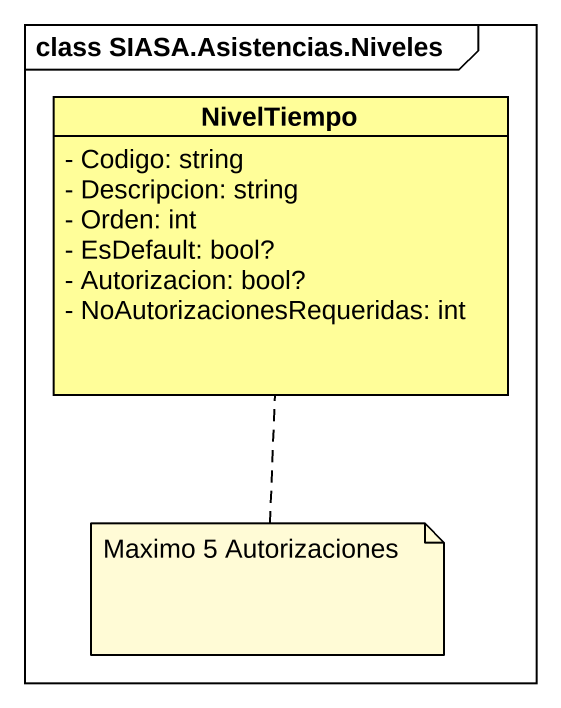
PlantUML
@startuml
mainframe class SIASA.Asistencias.Niveles
hide circle
hide empty members
skinparam classAttributeIconSize 0
class NivelTiempo #FFFE99 {
  - Codigo: string
  - Descripcion: string
  - Orden: int
  - EsDefault: bool?
  - Autorizacion: bool?
  - NoAutorizacionesRequeridas: int
}
note bottom of NivelTiempo : Maximo 5 Autorizaciones
@enduml
